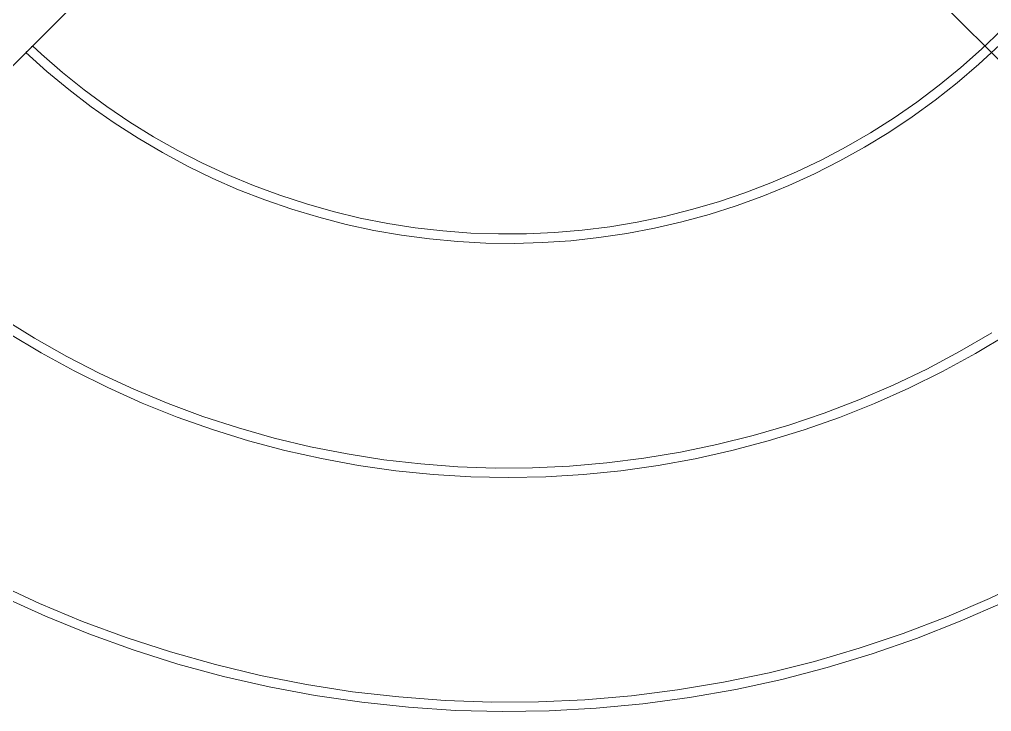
# Model space of a CAD drawing. Header units: millimetres. Extents: x -22227 to 20164, y 15335 to 61747.
# Drawn here: x -7923 to -7715.2, y 60995.9 to 61143.8 of the extents above; entities that cross this region are included whole.
import ezdxf

# ---------------------------------------------------------------- set-up
doc = ezdxf.new("R2010")
doc.units = ezdxf.units.MM
doc.layers.add('M-EQPM', color=7, linetype='Continuous', lineweight=5)

# ---------------------------------------------------------------- blocks, each defined once
blk = doc.blocks.new('DanNong_VRV_1 QUẠT - OD-A-12_1-2147179-MẶT BẰNG BỐ TRÍ THIẾT BỊ')
at = {"layer": 'M-EQPM'}
for p, q in [((20.68, 149.33), (-171.65, -43)), ((-168.82, -40.17), (20.68, 149.33)), ((276.65, -43), (84.32, 149.33)), ((84.32, 149.33), (273.82, -40.17))]:
    blk.add_line(p, q, dxfattribs=at)
at = {"layer": 'M-EQPM', "flags": 128}
for points in [[(-50.68, 77.97), (-46.19, 73.93), (-41.54, 70.08), (-36.74, 66.41), (-31.8, 62.94), (-26.72, 59.67), (-21.51, 56.61), (-16.19, 53.75), (-10.76, 51.11), (-5.23, 48.69), (0.4, 46.5), (6.11, 44.53), (11.89, 42.79), (17.74, 41.28), (23.64, 40.01), (29.59, 38.97), (35.58, 38.17), (41.6, 37.62), (47.63, 37.3), (53.67, 37.23), (59.7, 37.39), (65.73, 37.8), (71.73, 38.45), (77.71, 39.34), (83.64, 40.47), (89.52, 41.83), (95.35, 43.43), (101.1, 45.26), (106.78, 47.32), (112.37, 49.6), (117.87, 52.11), (123.26, 54.83), (128.54, 57.76), (133.69, 60.91), (138.72, 64.26), (143.61, 67.81), (148.35, 71.55), (152.94, 75.47), (157.37, 79.58)], [(157.86, 82.86), (153.56, 78.73), (149.1, 74.78), (144.49, 71.01), (139.73, 67.42), (134.83, 64.03), (129.8, 60.84), (124.64, 57.85), (119.37, 55.07), (113.99, 52.5), (108.51, 50.15), (102.95, 48.02), (97.3, 46.12), (91.58, 44.44), (85.8, 42.99), (79.97, 41.78), (74.09, 40.79), (68.18, 40.05), (62.24, 39.54), (56.28, 39.27), (50.32, 39.24), (44.37, 39.44), (38.43, 39.89), (32.5, 40.57), (26.62, 41.49), (20.77, 42.64), (14.97, 44.03), (9.24, 45.64), (3.57, 47.49), (-2.02, 49.56), (-7.52, 51.85), (-12.93, 54.36), (-18.23, 57.08), (-23.42, 60.01), (-28.48, 63.15), (-33.42, 66.49), (-38.22, 70.02), (-42.87, 73.74), (-47.37, 77.65), (-49.26, 79.39)], [(-54.36, 17.98), (-47.46, 13.84), (-40.41, 9.98), (-33.21, 6.41), (-25.87, 3.13), (-18.4, 0.14), (-10.83, -2.54), (-3.15, -4.92), (4.62, -6.99), (12.47, -8.75), (20.37, -10.19), (28.33, -11.32), (36.33, -12.13), (44.36, -12.61), (52.4, -12.78), (60.43, -12.62), (68.46, -12.14), (76.46, -11.34), (84.42, -10.23), (92.33, -8.79), (100.18, -7.04), (107.95, -4.98), (115.63, -2.61), (123.21, 0.07), (130.68, 3.05), (138.02, 6.32), (145.22, 9.89), (152.28, 13.74), (159.18, 17.87)], [(155.73, 18.09), (148.85, 14.1), (141.81, 10.39), (134.62, 6.96), (127.31, 3.82), (119.88, 0.98), (112.33, -1.57), (104.7, -3.81), (96.98, -5.74), (89.18, -7.37), (81.33, -8.68), (73.44, -9.67), (65.5, -10.35), (57.55, -10.71), (49.59, -10.76), (41.64, -10.48), (33.7, -9.89), (25.8, -8.98), (17.93, -7.75), (10.12, -6.21), (2.38, -4.36), (-5.28, -2.2), (-12.85, 0.26), (-20.31, 3.02), (-27.66, 6.08), (-34.88, 9.43), (-41.96, 13.07), (-48.89, 16.99), (-55.66, 21.18)], [(-55.65, -38.28), (-46.51, -42.43), (-37.21, -46.2), (-27.76, -49.6), (-18.19, -52.62), (-8.5, -55.25), (1.29, -57.5), (11.15, -59.35), (21.09, -60.8), (31.07, -61.86), (41.09, -62.52), (51.13, -62.77), (61.16, -62.63), (71.19, -62.08), (81.18, -61.13), (91.13, -59.79), (101.02, -58.04), (110.83, -55.91), (120.54, -53.38), (130.15, -50.46), (139.63, -47.17), (148.98, -43.5), (158.17, -39.45)], [(164.25, -34.29), (155.26, -38.59), (146.11, -42.51), (136.8, -46.07), (127.37, -49.26), (117.81, -52.06), (108.15, -54.48), (98.4, -56.51), (88.58, -58.15), (78.7, -59.4), (68.77, -60.25), (58.82, -60.7), (48.86, -60.75), (38.91, -60.41), (28.98, -59.66), (19.09, -58.53), (9.24, -56.99), (-0.53, -55.07), (-10.21, -52.75), (-19.8, -50.05), (-29.27, -46.97), (-38.61, -43.51), (-47.8, -39.68), (-56.84, -35.49)]]:
    blk.add_lwpolyline(points, dxfattribs=at)
at = {"layer": 'M-EQPM'}
for points in [[(-50.68, 77.97), (-50.68, 77.97), (-50.66, 78), (-50.55, 78.1), (-50.39, 78.26), (-50.19, 78.46), (-49.97, 78.68), (-49.75, 78.9), (-49.55, 79.1), (-49.39, 79.26), (-49.29, 79.36), (-49.26, 79.39), (-49.26, 79.39)], [(-49.26, 79.39), (-49.26, 79.39), (-49.29, 79.36), (-49.39, 79.26), (-49.55, 79.1), (-49.75, 78.9), (-49.97, 78.68), (-50.19, 78.46), (-50.39, 78.26), (-50.55, 78.1), (-50.66, 78), (-50.68, 77.97), (-50.68, 77.97)]]:
    blk.add_open_spline(points, degree=3, dxfattribs=at)
blk = doc.blocks.new('DanNong_VRV_1 QUẠT - OD-A-12_1-V166-MẶT BẰNG BỐ TRÍ THIẾT BỊ')
at = {"layer": 'M-EQPM'}
for p, q in [((20.68, 149.33), (-171.65, -43)), ((-168.82, -40.17), (20.68, 149.33)), ((276.65, -43), (84.32, 149.33)), ((84.32, 149.33), (273.82, -40.17))]:
    blk.add_line(p, q, dxfattribs=at)
at = {"layer": 'M-EQPM', "flags": 128}
for points in [[(-50.68, 77.97), (-46.19, 73.93), (-41.54, 70.08), (-36.74, 66.41), (-31.8, 62.94), (-26.72, 59.67), (-21.51, 56.61), (-16.19, 53.75), (-10.76, 51.11), (-5.23, 48.69), (0.4, 46.5), (6.11, 44.53), (11.89, 42.79), (17.74, 41.28), (23.64, 40.01), (29.59, 38.97), (35.58, 38.17), (41.6, 37.62), (47.63, 37.3), (53.67, 37.23), (59.7, 37.39), (65.73, 37.8), (71.73, 38.45), (77.71, 39.34), (83.64, 40.47), (89.52, 41.83), (95.35, 43.43), (101.1, 45.26), (106.78, 47.32), (112.37, 49.6), (117.87, 52.11), (123.26, 54.83), (128.54, 57.76), (133.69, 60.91), (138.72, 64.26), (143.61, 67.81), (148.35, 71.55), (152.94, 75.47), (157.37, 79.58)], [(157.86, 82.86), (153.56, 78.73), (149.1, 74.78), (144.49, 71.01), (139.73, 67.42), (134.83, 64.03), (129.8, 60.84), (124.64, 57.85), (119.37, 55.07), (113.99, 52.5), (108.51, 50.15), (102.95, 48.02), (97.3, 46.12), (91.58, 44.44), (85.8, 42.99), (79.97, 41.78), (74.09, 40.79), (68.18, 40.05), (62.24, 39.54), (56.28, 39.27), (50.32, 39.24), (44.37, 39.44), (38.43, 39.89), (32.5, 40.57), (26.62, 41.49), (20.77, 42.64), (14.97, 44.03), (9.24, 45.64), (3.57, 47.49), (-2.02, 49.56), (-7.52, 51.85), (-12.93, 54.36), (-18.23, 57.08), (-23.42, 60.01), (-28.48, 63.15), (-33.42, 66.49), (-38.22, 70.02), (-42.87, 73.74), (-47.37, 77.65), (-49.26, 79.39)], [(-54.36, 17.98), (-47.46, 13.84), (-40.41, 9.98), (-33.21, 6.41), (-25.87, 3.13), (-18.4, 0.14), (-10.83, -2.54), (-3.15, -4.92), (4.62, -6.99), (12.47, -8.75), (20.37, -10.19), (28.33, -11.32), (36.33, -12.13), (44.36, -12.61), (52.4, -12.78), (60.43, -12.62), (68.46, -12.14), (76.46, -11.34), (84.42, -10.23), (92.33, -8.79), (100.18, -7.04), (107.95, -4.98), (115.63, -2.61), (123.21, 0.07), (130.68, 3.05), (138.02, 6.32), (145.22, 9.89), (152.28, 13.74), (159.18, 17.87)], [(155.73, 18.09), (148.85, 14.1), (141.81, 10.39), (134.62, 6.96), (127.31, 3.82), (119.88, 0.98), (112.33, -1.57), (104.7, -3.81), (96.98, -5.74), (89.18, -7.37), (81.33, -8.68), (73.44, -9.67), (65.5, -10.35), (57.55, -10.71), (49.59, -10.76), (41.64, -10.48), (33.7, -9.89), (25.8, -8.98), (17.93, -7.75), (10.12, -6.21), (2.38, -4.36), (-5.28, -2.2), (-12.85, 0.26), (-20.31, 3.02), (-27.66, 6.08), (-34.88, 9.43), (-41.96, 13.07), (-48.89, 16.99), (-55.66, 21.18)], [(-55.65, -38.28), (-46.51, -42.43), (-37.21, -46.2), (-27.76, -49.6), (-18.19, -52.62), (-8.5, -55.25), (1.29, -57.5), (11.15, -59.35), (21.09, -60.8), (31.07, -61.86), (41.09, -62.52), (51.13, -62.77), (61.16, -62.63), (71.19, -62.08), (81.18, -61.13), (91.13, -59.79), (101.02, -58.04), (110.83, -55.91), (120.54, -53.38), (130.15, -50.46), (139.63, -47.17), (148.98, -43.5), (158.17, -39.45)], [(164.25, -34.29), (155.26, -38.59), (146.11, -42.51), (136.8, -46.07), (127.37, -49.26), (117.81, -52.06), (108.15, -54.48), (98.4, -56.51), (88.58, -58.15), (78.7, -59.4), (68.77, -60.25), (58.82, -60.7), (48.86, -60.75), (38.91, -60.41), (28.98, -59.66), (19.09, -58.53), (9.24, -56.99), (-0.53, -55.07), (-10.21, -52.75), (-19.8, -50.05), (-29.27, -46.97), (-38.61, -43.51), (-47.8, -39.68), (-56.84, -35.49)]]:
    blk.add_lwpolyline(points, dxfattribs=at)
at = {"layer": 'M-EQPM'}
for points in [[(-50.68, 77.97), (-50.68, 77.97), (-50.66, 78), (-50.55, 78.1), (-50.39, 78.26), (-50.19, 78.46), (-49.97, 78.68), (-49.75, 78.9), (-49.55, 79.1), (-49.39, 79.26), (-49.29, 79.36), (-49.26, 79.39), (-49.26, 79.39)], [(-49.26, 79.39), (-49.26, 79.39), (-49.29, 79.36), (-49.39, 79.26), (-49.55, 79.1), (-49.75, 78.9), (-49.97, 78.68), (-50.19, 78.46), (-50.39, 78.26), (-50.55, 78.1), (-50.66, 78), (-50.68, 77.97), (-50.68, 77.97)]]:
    blk.add_open_spline(points, degree=3, dxfattribs=at)
blk = doc.blocks.new('DanNong_VRV_1 QUẠT - OD-A-12_1-V175-MẶT BẰNG BỐ TRÍ THIẾT BỊ')
at = {"layer": 'M-EQPM'}
for p, q in [((20.68, 149.33), (-171.65, -43)), ((20.68, 149.33), (-171.65, -43)), ((-168.82, -40.17), (20.68, 149.33)), ((-168.82, -40.17), (20.68, 149.33)), ((276.65, -43), (84.32, 149.33)), ((84.32, 149.33), (273.82, -40.17)), ((276.65, -43), (84.32, 149.33)), ((84.32, 149.33), (273.82, -40.17))]:
    blk.add_line(p, q, dxfattribs=at)
at = {"layer": 'M-EQPM', "flags": 128}
for points in [[(-50.68, 77.97), (-46.19, 73.93), (-41.54, 70.08), (-36.74, 66.41), (-31.8, 62.94), (-26.72, 59.67), (-21.51, 56.61), (-16.19, 53.75), (-10.76, 51.11), (-5.23, 48.69), (0.4, 46.5), (6.11, 44.53), (11.89, 42.79), (17.74, 41.28), (23.64, 40.01), (29.59, 38.97), (35.58, 38.17), (41.6, 37.62), (47.63, 37.3), (53.67, 37.23), (59.7, 37.39), (65.73, 37.8), (71.73, 38.45), (77.71, 39.34), (83.64, 40.47), (89.52, 41.83), (95.35, 43.43), (101.1, 45.26), (106.78, 47.32), (112.37, 49.6), (117.87, 52.11), (123.26, 54.83), (128.54, 57.76), (133.69, 60.91), (138.72, 64.26), (143.61, 67.81), (148.35, 71.55), (152.94, 75.47), (157.37, 79.58)], [(-50.68, 77.97), (-46.19, 73.93), (-41.54, 70.08), (-36.74, 66.41), (-31.8, 62.94), (-26.72, 59.67), (-21.51, 56.61), (-16.19, 53.75), (-10.76, 51.11), (-5.23, 48.69), (0.4, 46.5), (6.11, 44.53), (11.89, 42.79), (17.74, 41.28), (23.64, 40.01), (29.59, 38.97), (35.58, 38.17), (41.6, 37.62), (47.63, 37.3), (53.67, 37.23), (59.7, 37.39), (65.73, 37.8), (71.73, 38.45), (77.71, 39.34), (83.64, 40.47), (89.52, 41.83), (95.35, 43.43), (101.1, 45.26), (106.78, 47.32), (112.37, 49.6), (117.87, 52.11), (123.26, 54.83), (128.54, 57.76), (133.69, 60.91), (138.72, 64.26), (143.61, 67.81), (148.35, 71.55), (152.94, 75.47), (157.37, 79.58)], [(157.86, 82.86), (153.56, 78.73), (149.1, 74.78), (144.49, 71.01), (139.73, 67.42), (134.83, 64.03), (129.8, 60.84), (124.64, 57.85), (119.37, 55.07), (113.99, 52.5), (108.51, 50.15), (102.95, 48.02), (97.3, 46.12), (91.58, 44.44), (85.8, 42.99), (79.97, 41.78), (74.09, 40.79), (68.18, 40.05), (62.24, 39.54), (56.28, 39.27), (50.32, 39.24), (44.37, 39.44), (38.43, 39.89), (32.5, 40.57), (26.62, 41.49), (20.77, 42.64), (14.97, 44.03), (9.24, 45.64), (3.57, 47.49), (-2.02, 49.56), (-7.52, 51.85), (-12.93, 54.36), (-18.23, 57.08), (-23.42, 60.01), (-28.48, 63.15), (-33.42, 66.49), (-38.22, 70.02), (-42.87, 73.74), (-47.37, 77.65), (-49.26, 79.39)], [(157.86, 82.86), (153.56, 78.73), (149.1, 74.78), (144.49, 71.01), (139.73, 67.42), (134.83, 64.03), (129.8, 60.84), (124.64, 57.85), (119.37, 55.07), (113.99, 52.5), (108.51, 50.15), (102.95, 48.02), (97.3, 46.12), (91.58, 44.44), (85.8, 42.99), (79.97, 41.78), (74.09, 40.79), (68.18, 40.05), (62.24, 39.54), (56.28, 39.27), (50.32, 39.24), (44.37, 39.44), (38.43, 39.89), (32.5, 40.57), (26.62, 41.49), (20.77, 42.64), (14.97, 44.03), (9.24, 45.64), (3.57, 47.49), (-2.02, 49.56), (-7.52, 51.85), (-12.93, 54.36), (-18.23, 57.08), (-23.42, 60.01), (-28.48, 63.15), (-33.42, 66.49), (-38.22, 70.02), (-42.87, 73.74), (-47.37, 77.65), (-49.26, 79.39)], [(-54.36, 17.98), (-47.46, 13.84), (-40.41, 9.98), (-33.21, 6.41), (-25.87, 3.13), (-18.4, 0.14), (-10.83, -2.54), (-3.15, -4.92), (4.62, -6.99), (12.47, -8.75), (20.37, -10.19), (28.33, -11.32), (36.33, -12.13), (44.36, -12.61), (52.4, -12.78), (60.43, -12.62), (68.46, -12.14), (76.46, -11.34), (84.42, -10.23), (92.33, -8.79), (100.18, -7.04), (107.95, -4.98), (115.63, -2.61), (123.21, 0.07), (130.68, 3.05), (138.02, 6.32), (145.22, 9.89), (152.28, 13.74), (159.18, 17.87)], [(-54.36, 17.98), (-47.46, 13.84), (-40.41, 9.98), (-33.21, 6.41), (-25.87, 3.13), (-18.4, 0.14), (-10.83, -2.54), (-3.15, -4.92), (4.62, -6.99), (12.47, -8.75), (20.37, -10.19), (28.33, -11.32), (36.33, -12.13), (44.36, -12.61), (52.4, -12.78), (60.43, -12.62), (68.46, -12.14), (76.46, -11.34), (84.42, -10.23), (92.33, -8.79), (100.18, -7.04), (107.95, -4.98), (115.63, -2.61), (123.21, 0.07), (130.68, 3.05), (138.02, 6.32), (145.22, 9.89), (152.28, 13.74), (159.18, 17.87)], [(155.73, 18.09), (148.85, 14.1), (141.81, 10.39), (134.62, 6.96), (127.31, 3.82), (119.88, 0.98), (112.33, -1.57), (104.7, -3.81), (96.98, -5.74), (89.18, -7.37), (81.33, -8.68), (73.44, -9.67), (65.5, -10.35), (57.55, -10.71), (49.59, -10.76), (41.64, -10.48), (33.7, -9.89), (25.8, -8.98), (17.93, -7.75), (10.12, -6.21), (2.38, -4.36), (-5.28, -2.2), (-12.85, 0.26), (-20.31, 3.02), (-27.66, 6.08), (-34.88, 9.43), (-41.96, 13.07), (-48.89, 16.99), (-55.66, 21.18)], [(155.73, 18.09), (148.85, 14.1), (141.81, 10.39), (134.62, 6.96), (127.31, 3.82), (119.88, 0.98), (112.33, -1.57), (104.7, -3.81), (96.98, -5.74), (89.18, -7.37), (81.33, -8.68), (73.44, -9.67), (65.5, -10.35), (57.55, -10.71), (49.59, -10.76), (41.64, -10.48), (33.7, -9.89), (25.8, -8.98), (17.93, -7.75), (10.12, -6.21), (2.38, -4.36), (-5.28, -2.2), (-12.85, 0.26), (-20.31, 3.02), (-27.66, 6.08), (-34.88, 9.43), (-41.96, 13.07), (-48.89, 16.99), (-55.66, 21.18)], [(-55.65, -38.28), (-46.51, -42.43), (-37.21, -46.2), (-27.76, -49.6), (-18.19, -52.62), (-8.5, -55.25), (1.29, -57.5), (11.15, -59.35), (21.09, -60.8), (31.07, -61.86), (41.09, -62.52), (51.13, -62.77), (61.16, -62.63), (71.19, -62.08), (81.18, -61.13), (91.13, -59.79), (101.02, -58.04), (110.83, -55.91), (120.54, -53.38), (130.15, -50.46), (139.63, -47.17), (148.98, -43.5), (158.17, -39.45)], [(-55.65, -38.28), (-46.51, -42.43), (-37.21, -46.2), (-27.76, -49.6), (-18.19, -52.62), (-8.5, -55.25), (1.29, -57.5), (11.15, -59.35), (21.09, -60.8), (31.07, -61.86), (41.09, -62.52), (51.13, -62.77), (61.16, -62.63), (71.19, -62.08), (81.18, -61.13), (91.13, -59.79), (101.02, -58.04), (110.83, -55.91), (120.54, -53.38), (130.15, -50.46), (139.63, -47.17), (148.98, -43.5), (158.17, -39.45)], [(164.25, -34.29), (155.26, -38.59), (146.11, -42.51), (136.8, -46.07), (127.37, -49.26), (117.81, -52.06), (108.15, -54.48), (98.4, -56.51), (88.58, -58.15), (78.7, -59.4), (68.77, -60.25), (58.82, -60.7), (48.86, -60.75), (38.91, -60.41), (28.98, -59.66), (19.09, -58.53), (9.24, -56.99), (-0.53, -55.07), (-10.21, -52.75), (-19.8, -50.05), (-29.27, -46.97), (-38.61, -43.51), (-47.8, -39.68), (-56.84, -35.49)], [(164.25, -34.29), (155.26, -38.59), (146.11, -42.51), (136.8, -46.07), (127.37, -49.26), (117.81, -52.06), (108.15, -54.48), (98.4, -56.51), (88.58, -58.15), (78.7, -59.4), (68.77, -60.25), (58.82, -60.7), (48.86, -60.75), (38.91, -60.41), (28.98, -59.66), (19.09, -58.53), (9.24, -56.99), (-0.53, -55.07), (-10.21, -52.75), (-19.8, -50.05), (-29.27, -46.97), (-38.61, -43.51), (-47.8, -39.68), (-56.84, -35.49)]]:
    blk.add_lwpolyline(points, dxfattribs=at)
at = {"layer": 'M-EQPM'}
for points in [[(-50.68, 77.97), (-50.68, 77.97), (-50.66, 78), (-50.55, 78.1), (-50.39, 78.26), (-50.19, 78.46), (-49.97, 78.68), (-49.75, 78.9), (-49.55, 79.1), (-49.39, 79.26), (-49.29, 79.36), (-49.26, 79.39), (-49.26, 79.39)], [(-49.26, 79.39), (-49.26, 79.39), (-49.29, 79.36), (-49.39, 79.26), (-49.55, 79.1), (-49.75, 78.9), (-49.97, 78.68), (-50.19, 78.46), (-50.39, 78.26), (-50.55, 78.1), (-50.66, 78), (-50.68, 77.97), (-50.68, 77.97)], [(-50.68, 77.97), (-50.68, 77.97), (-50.66, 78), (-50.55, 78.1), (-50.39, 78.26), (-50.19, 78.46), (-49.97, 78.68), (-49.75, 78.9), (-49.55, 79.1), (-49.39, 79.26), (-49.29, 79.36), (-49.26, 79.39), (-49.26, 79.39)], [(-49.26, 79.39), (-49.26, 79.39), (-49.29, 79.36), (-49.39, 79.26), (-49.55, 79.1), (-49.75, 78.9), (-49.97, 78.68), (-50.19, 78.46), (-50.39, 78.26), (-50.55, 78.1), (-50.66, 78), (-50.68, 77.97), (-50.68, 77.97)]]:
    blk.add_open_spline(points, degree=3, dxfattribs=at)
blk = doc.blocks.new('DanNong_VRV_1 QUẠT - OD-A-12_1-V180-MẶT BẰNG BỐ TRÍ THIẾT BỊ')
at = {"layer": 'M-EQPM'}
for p, q in [((20.68, 149.33), (-171.65, -43)), ((20.68, 149.33), (-171.65, -43)), ((-168.82, -40.17), (20.68, 149.33)), ((-168.82, -40.17), (20.68, 149.33)), ((276.65, -43), (84.32, 149.33)), ((84.32, 149.33), (273.82, -40.17)), ((276.65, -43), (84.32, 149.33)), ((84.32, 149.33), (273.82, -40.17))]:
    blk.add_line(p, q, dxfattribs=at)
at = {"layer": 'M-EQPM', "flags": 128}
for points in [[(-50.68, 77.97), (-46.19, 73.93), (-41.54, 70.08), (-36.74, 66.41), (-31.8, 62.94), (-26.72, 59.67), (-21.51, 56.61), (-16.19, 53.75), (-10.76, 51.11), (-5.23, 48.69), (0.4, 46.5), (6.11, 44.53), (11.89, 42.79), (17.74, 41.28), (23.64, 40.01), (29.59, 38.97), (35.58, 38.17), (41.6, 37.62), (47.63, 37.3), (53.67, 37.23), (59.7, 37.39), (65.73, 37.8), (71.73, 38.45), (77.71, 39.34), (83.64, 40.47), (89.52, 41.83), (95.35, 43.43), (101.1, 45.26), (106.78, 47.32), (112.37, 49.6), (117.87, 52.11), (123.26, 54.83), (128.54, 57.76), (133.69, 60.91), (138.72, 64.26), (143.61, 67.81), (148.35, 71.55), (152.94, 75.47), (157.37, 79.58)], [(-50.68, 77.97), (-46.19, 73.93), (-41.54, 70.08), (-36.74, 66.41), (-31.8, 62.94), (-26.72, 59.67), (-21.51, 56.61), (-16.19, 53.75), (-10.76, 51.11), (-5.23, 48.69), (0.4, 46.5), (6.11, 44.53), (11.89, 42.79), (17.74, 41.28), (23.64, 40.01), (29.59, 38.97), (35.58, 38.17), (41.6, 37.62), (47.63, 37.3), (53.67, 37.23), (59.7, 37.39), (65.73, 37.8), (71.73, 38.45), (77.71, 39.34), (83.64, 40.47), (89.52, 41.83), (95.35, 43.43), (101.1, 45.26), (106.78, 47.32), (112.37, 49.6), (117.87, 52.11), (123.26, 54.83), (128.54, 57.76), (133.69, 60.91), (138.72, 64.26), (143.61, 67.81), (148.35, 71.55), (152.94, 75.47), (157.37, 79.58)], [(157.86, 82.86), (153.56, 78.73), (149.1, 74.78), (144.49, 71.01), (139.73, 67.42), (134.83, 64.03), (129.8, 60.84), (124.64, 57.85), (119.37, 55.07), (113.99, 52.5), (108.51, 50.15), (102.95, 48.02), (97.3, 46.12), (91.58, 44.44), (85.8, 42.99), (79.97, 41.78), (74.09, 40.79), (68.18, 40.05), (62.24, 39.54), (56.28, 39.27), (50.32, 39.24), (44.37, 39.44), (38.43, 39.89), (32.5, 40.57), (26.62, 41.49), (20.77, 42.64), (14.97, 44.03), (9.24, 45.64), (3.57, 47.49), (-2.02, 49.56), (-7.52, 51.85), (-12.93, 54.36), (-18.23, 57.08), (-23.42, 60.01), (-28.48, 63.15), (-33.42, 66.49), (-38.22, 70.02), (-42.87, 73.74), (-47.37, 77.65), (-49.26, 79.39)], [(157.86, 82.86), (153.56, 78.73), (149.1, 74.78), (144.49, 71.01), (139.73, 67.42), (134.83, 64.03), (129.8, 60.84), (124.64, 57.85), (119.37, 55.07), (113.99, 52.5), (108.51, 50.15), (102.95, 48.02), (97.3, 46.12), (91.58, 44.44), (85.8, 42.99), (79.97, 41.78), (74.09, 40.79), (68.18, 40.05), (62.24, 39.54), (56.28, 39.27), (50.32, 39.24), (44.37, 39.44), (38.43, 39.89), (32.5, 40.57), (26.62, 41.49), (20.77, 42.64), (14.97, 44.03), (9.24, 45.64), (3.57, 47.49), (-2.02, 49.56), (-7.52, 51.85), (-12.93, 54.36), (-18.23, 57.08), (-23.42, 60.01), (-28.48, 63.15), (-33.42, 66.49), (-38.22, 70.02), (-42.87, 73.74), (-47.37, 77.65), (-49.26, 79.39)], [(-54.36, 17.98), (-47.46, 13.84), (-40.41, 9.98), (-33.21, 6.41), (-25.87, 3.13), (-18.4, 0.14), (-10.83, -2.54), (-3.15, -4.92), (4.62, -6.99), (12.47, -8.75), (20.37, -10.19), (28.33, -11.32), (36.33, -12.13), (44.36, -12.61), (52.4, -12.78), (60.43, -12.62), (68.46, -12.14), (76.46, -11.34), (84.42, -10.23), (92.33, -8.79), (100.18, -7.04), (107.95, -4.98), (115.63, -2.61), (123.21, 0.07), (130.68, 3.05), (138.02, 6.32), (145.22, 9.89), (152.28, 13.74), (159.18, 17.87)], [(-54.36, 17.98), (-47.46, 13.84), (-40.41, 9.98), (-33.21, 6.41), (-25.87, 3.13), (-18.4, 0.14), (-10.83, -2.54), (-3.15, -4.92), (4.62, -6.99), (12.47, -8.75), (20.37, -10.19), (28.33, -11.32), (36.33, -12.13), (44.36, -12.61), (52.4, -12.78), (60.43, -12.62), (68.46, -12.14), (76.46, -11.34), (84.42, -10.23), (92.33, -8.79), (100.18, -7.04), (107.95, -4.98), (115.63, -2.61), (123.21, 0.07), (130.68, 3.05), (138.02, 6.32), (145.22, 9.89), (152.28, 13.74), (159.18, 17.87)], [(155.73, 18.09), (148.85, 14.1), (141.81, 10.39), (134.62, 6.96), (127.31, 3.82), (119.88, 0.98), (112.33, -1.57), (104.7, -3.81), (96.98, -5.74), (89.18, -7.37), (81.33, -8.68), (73.44, -9.67), (65.5, -10.35), (57.55, -10.71), (49.59, -10.76), (41.64, -10.48), (33.7, -9.89), (25.8, -8.98), (17.93, -7.75), (10.12, -6.21), (2.38, -4.36), (-5.28, -2.2), (-12.85, 0.26), (-20.31, 3.02), (-27.66, 6.08), (-34.88, 9.43), (-41.96, 13.07), (-48.89, 16.99), (-55.66, 21.18)], [(155.73, 18.09), (148.85, 14.1), (141.81, 10.39), (134.62, 6.96), (127.31, 3.82), (119.88, 0.98), (112.33, -1.57), (104.7, -3.81), (96.98, -5.74), (89.18, -7.37), (81.33, -8.68), (73.44, -9.67), (65.5, -10.35), (57.55, -10.71), (49.59, -10.76), (41.64, -10.48), (33.7, -9.89), (25.8, -8.98), (17.93, -7.75), (10.12, -6.21), (2.38, -4.36), (-5.28, -2.2), (-12.85, 0.26), (-20.31, 3.02), (-27.66, 6.08), (-34.88, 9.43), (-41.96, 13.07), (-48.89, 16.99), (-55.66, 21.18)], [(-55.65, -38.28), (-46.51, -42.43), (-37.21, -46.2), (-27.76, -49.6), (-18.19, -52.62), (-8.5, -55.25), (1.29, -57.5), (11.15, -59.35), (21.09, -60.8), (31.07, -61.86), (41.09, -62.52), (51.13, -62.77), (61.16, -62.63), (71.19, -62.08), (81.18, -61.13), (91.13, -59.79), (101.02, -58.04), (110.83, -55.91), (120.54, -53.38), (130.15, -50.46), (139.63, -47.17), (148.98, -43.5), (158.17, -39.45)], [(-55.65, -38.28), (-46.51, -42.43), (-37.21, -46.2), (-27.76, -49.6), (-18.19, -52.62), (-8.5, -55.25), (1.29, -57.5), (11.15, -59.35), (21.09, -60.8), (31.07, -61.86), (41.09, -62.52), (51.13, -62.77), (61.16, -62.63), (71.19, -62.08), (81.18, -61.13), (91.13, -59.79), (101.02, -58.04), (110.83, -55.91), (120.54, -53.38), (130.15, -50.46), (139.63, -47.17), (148.98, -43.5), (158.17, -39.45)], [(164.25, -34.29), (155.26, -38.59), (146.11, -42.51), (136.8, -46.07), (127.37, -49.26), (117.81, -52.06), (108.15, -54.48), (98.4, -56.51), (88.58, -58.15), (78.7, -59.4), (68.77, -60.25), (58.82, -60.7), (48.86, -60.75), (38.91, -60.41), (28.98, -59.66), (19.09, -58.53), (9.24, -56.99), (-0.53, -55.07), (-10.21, -52.75), (-19.8, -50.05), (-29.27, -46.97), (-38.61, -43.51), (-47.8, -39.68), (-56.84, -35.49)], [(164.25, -34.29), (155.26, -38.59), (146.11, -42.51), (136.8, -46.07), (127.37, -49.26), (117.81, -52.06), (108.15, -54.48), (98.4, -56.51), (88.58, -58.15), (78.7, -59.4), (68.77, -60.25), (58.82, -60.7), (48.86, -60.75), (38.91, -60.41), (28.98, -59.66), (19.09, -58.53), (9.24, -56.99), (-0.53, -55.07), (-10.21, -52.75), (-19.8, -50.05), (-29.27, -46.97), (-38.61, -43.51), (-47.8, -39.68), (-56.84, -35.49)]]:
    blk.add_lwpolyline(points, dxfattribs=at)
at = {"layer": 'M-EQPM'}
for points in [[(-50.68, 77.97), (-50.68, 77.97), (-50.66, 78), (-50.55, 78.1), (-50.39, 78.26), (-50.19, 78.46), (-49.97, 78.68), (-49.75, 78.9), (-49.55, 79.1), (-49.39, 79.26), (-49.29, 79.36), (-49.26, 79.39), (-49.26, 79.39)], [(-49.26, 79.39), (-49.26, 79.39), (-49.29, 79.36), (-49.39, 79.26), (-49.55, 79.1), (-49.75, 78.9), (-49.97, 78.68), (-50.19, 78.46), (-50.39, 78.26), (-50.55, 78.1), (-50.66, 78), (-50.68, 77.97), (-50.68, 77.97)], [(-50.68, 77.97), (-50.68, 77.97), (-50.66, 78), (-50.55, 78.1), (-50.39, 78.26), (-50.19, 78.46), (-49.97, 78.68), (-49.75, 78.9), (-49.55, 79.1), (-49.39, 79.26), (-49.29, 79.36), (-49.26, 79.39), (-49.26, 79.39)], [(-49.26, 79.39), (-49.26, 79.39), (-49.29, 79.36), (-49.39, 79.26), (-49.55, 79.1), (-49.75, 78.9), (-49.97, 78.68), (-50.19, 78.46), (-50.39, 78.26), (-50.55, 78.1), (-50.66, 78), (-50.68, 77.97), (-50.68, 77.97)]]:
    blk.add_open_spline(points, degree=3, dxfattribs=at)
blk = doc.blocks.new('AK-SGS-M3-Hrvt_rvt-1-MẶT BẰNG BỐ TRÍ THIẾT BỊ')
at = {"layer": 'M-EQPM', "lineweight": 9}
for name in ['DanNong_VRV_1 QUẠT - OD-A-12_1-2147179-MẶT BẰNG BỐ TRÍ THIẾT BỊ', 'DanNong_VRV_1 QUẠT - OD-A-12_1-V166-MẶT BẰNG BỐ TRÍ THIẾT BỊ', 'DanNong_VRV_1 QUẠT - OD-A-12_1-V175-MẶT BẰNG BỐ TRÍ THIẾT BỊ', 'DanNong_VRV_1 QUẠT - OD-A-12_1-V180-MẶT BẰNG BỐ TRÍ THIẾT BỊ']:
    blk.add_blockref(name, (-7870.9, 61058.71), dxfattribs=at)

msp = doc.modelspace()

# ---------------------------------------------------------------- block references
at = {"lineweight": 5}
msp.add_blockref('AK-SGS-M3-Hrvt_rvt-1-MẶT BẰNG BỐ TRÍ THIẾT BỊ', (0, 0), dxfattribs=at)

doc.saveas('drawing.dxf')
